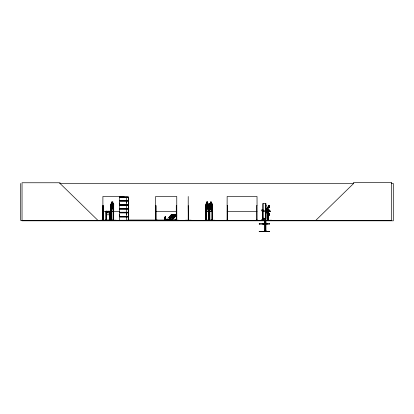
<?xml version="1.0" encoding="UTF-8"?>
<svg xmlns="http://www.w3.org/2000/svg" width="414" height="414" viewBox="0 0 414 414"><rect width="100%" height="100%" fill="white"/><g stroke="black" fill="none" stroke-linecap="round" stroke-linejoin="round"><path stroke-width="0.62" d="M119.584 216.346L119.584 212.915L128.314 212.915L128.314 216.346L119.584 216.346L119.594 214.633M119.584 204.599L119.584 201.168L128.314 201.168L128.314 204.599L119.584 204.599L119.594 202.881M126.565 214.633L126.565 212.915L126.565 216.346M126.565 202.881L126.565 201.168L126.565 204.599M128.309 212.915L128.309 216.346M128.309 201.168L128.309 204.599M265.793 210.923L265.793 210.462M185.513 220.45L191.113 220.45M263.247 219.932L263.294 218.131M263.361 218.131L263.314 219.932L262.611 219.932L262.481 215.13A1.247 0.637 -90 0 1 262.611 213.174L262.611 211.828A0.621 0.316 -90 0 1 263.087 211.29M165.041 219.86L165.16 216.915M262.859 219.182L262.326 219.472L262.481 219.182M262.849 219.182L262.409 219.404L262.859 219.472M262.786 219.461L262.44 219.327M262.528 219.404L262.305 219.218M262.9 219.368L262.279 219.26M266.249 209.758L268.277 206.653A1.247 0.631 -90 0 1 268.945 205.282A1.247 0.631 -90 0 1 269.514 206.824A1.247 0.631 -90 0 1 268.645 207.657L266.083 211.109L268.143 214.255A1.247 0.631 -90 0 0 268.815 215.627A1.247 0.631 -90 0 0 269.379 214.085A1.247 0.631 -90 0 0 268.515 213.251L266.362 210.353L268.645 213.251A1.247 0.631 -90 0 1 269.514 214.085A1.247 0.631 -90 0 1 268.945 215.627A1.247 0.631 -90 0 1 268.277 214.255L265.731 210.757M128.319 208.744L119.517 208.672L128.319 208.604L128.314 205.287L119.584 205.287L119.584 208.599M164.637 219.86L165.088 216.915L164.643 219.27M113.281 211.202L113.602 209.365L113.627 204.438L113.327 203.786M113.338 211.202L113.576 209.375M266.647 211.44L266.305 212.315L266.083 211.109M211.88 211.202L212.294 209.375M113.415 211.202L113.752 204.438M108.385 220.212L108.406 220.496M203.31 220.486L214.928 220.496M203.45 220.408L214.788 220.212L214.768 220.496M208.232 220.408L208.237 220.181M211.823 220.212L211.844 220.496M108.308 220.212L108.328 220.496M165.041 216.915L164.384 219.86L165.036 216.915L165.346 216.915L166.035 219.86M109.591 214.778L110.072 211.099M209.603 210.804L211.414 203.786M103.95 220.212L103.976 220.496M100.783 220.45L100.809 220.186L116.065 220.212L116.111 220.496M104.726 220.212L104.752 220.496M210.374 201.949L210.353 203.848L209.877 204.464L209.877 207.895L210.359 209.365L211.254 209.365L211.714 207.895L211.73 204.464L211.254 203.848L211.269 201.949M211.254 209.365L211.73 207.895L211.714 204.464L211.238 203.848M107.94 211.114C108.075 212.786 106.17 212.656 107.485 211.14M111.34 203.786L111.04 204.469L111.087 220.496M111.35 203.848L111.014 204.444L111.009 220.496M226.991 220.46L227.032 220.212M227.058 220.45L226.758 220.486M109.348 211.471L108.701 212.941L107.505 212.941L106.859 211.471M205.82 204.454L206.094 203.776L208.356 203.776L208.661 204.449M206.146 203.776L205.877 209.349L206.162 211.124M209.743 203.848L209.453 204.469L209.738 203.848L211.942 203.848M111.087 210.591L110.89 204.444L111.195 203.786M110.921 204.469L111.211 203.848M262.761 220.481L262.838 219.684M271.47 220.481L271.537 220.201L266.559 220.331M268.438 207.569L268.51 207.657A1.247 0.631 -90 0 0 269.379 206.824A1.247 0.631 -90 0 0 268.81 205.282A1.247 0.631 -90 0 0 268.143 206.653L266.114 209.758L266.388 210.514L268.572 207.569M209.877 204.464L210.359 203.848M168.824 217.541L171.251 214.737L172.809 214.374L171.267 214.762L168.824 217.541C170.563 218.204 173.383 218.566 174.496 216.729M173.771 217.464L176.173 214.762M175.474 215.632L176.261 214.794M174.501 216.77L175.702 216.682L176.783 215.596L175.738 216.77L174.475 216.719L173.533 217.267L171.225 217.267L170.754 216.682L171.732 215.585L173.243 215.001L175.552 215.001L175.443 215.585L176.783 215.596M168.695 219.384L173.124 214.695L168.933 219.384M169.45 219.078L170.708 217.676M171.717 219.399L176.141 214.711L175.407 215.813M171.95 219.399L176.141 214.711M172.472 219.094L174.568 216.75M315.644 220.496L353.649 183.464L353.649 182.377L391.649 182.377L391.649 220.496L20.7 220.496L20.7 183.464M207.026 220.46L207.057 220.186L207.062 220.496M266.771 212.009L267.708 211.394L270.218 211.394L270.218 211.005L266.719 211.005M265.731 210.157L266.181 209.867M173.797 217.479L173.021 217.94M270.218 211.394L266.305 212.315L270.218 211.005L266.502 212.315L266.502 208.501L266.305 209.774M119.584 220.346L119.584 217.034L128.314 217.034L128.314 220.346L119.522 220.439L128.314 220.476M59.554 183.464L353.846 183.464M391.359 183.464L393.3 183.464L393.3 220.807L22.035 220.807L22.035 182.765L60.04 182.765L60.04 183.464L98.04 220.496M124.019 196.484L102.895 196.484L102.895 219.953M128.299 197.364L119.599 197.364L128.309 197.374L128.309 200.479M119.537 200.718L128.361 200.718M119.537 200.93L128.361 200.93M206.772 202.001L207.709 202.001M111.143 203.786L111.92 203.786M112.722 203.786L113.457 203.786M209.67 203.786L210.379 203.786M211.269 203.786L211.958 203.786L212.263 204.464L211.87 203.786M111.159 203.848L113.446 203.848M205.841 204.433L205.81 220.486M208.635 204.423L208.615 220.486L208.542 219.943M110.89 204.444L110.874 220.496L110.968 219.953M119.537 204.837L128.361 204.837M119.537 205.049L128.361 205.049M265.684 205.096L265.974 205.054L265.974 206.027L265.684 206.027M113.141 205.561L113.715 205.561M176.762 205.561L176.271 205.561L176.271 220.496M188.215 205.561L188.406 220.496L188.437 219.953L188.158 220.496M205.81 205.546L206.074 205.546L206.105 220.486M209.401 205.561L209.665 205.561L209.696 220.496M227.146 205.561L227.653 205.561L227.591 220.496M257.022 205.561L256.514 205.561L256.514 220.496L256.457 219.953L257.078 219.953L257.099 220.496L257.022 196.484L227.146 196.484L227.074 220.496M119.594 208.506L128.309 208.506L128.309 205.287M119.579 208.78L128.319 208.78M119.579 208.899L128.319 208.915L128.314 212.227L119.584 212.227L119.584 208.915M119.594 209.122L128.309 209.122L128.309 212.227M205.779 209.36L206.136 211.187M113.752 209.375L113.467 211.202L111.138 211.202M209.365 209.37L209.717 211.202L209.365 204.444L209.722 203.786L209.401 204.469L209.401 220.496L209.37 219.953M208.382 210.731L206.586 203.776M111.159 211.14L113.446 211.14M206.105 211.124L208.34 211.124M209.743 211.14L209.453 209.365L209.738 211.14L211.942 211.14L212.294 204.438L212.263 220.496M206.068 211.187L208.366 211.187M209.65 211.202L211.968 211.202M102.895 211.419L119.537 211.419M155.638 211.419L176.762 211.419M227.146 211.419L257.022 211.419M107.505 211.471L108.701 211.471M262.611 211.828L262.678 211.828A0.621 0.316 -90 0 1 263.076 211.228M119.537 212.465L128.361 212.465M119.537 212.677L128.361 212.677M265.923 212.641L265.974 213.572L265.684 213.572M106.217 211.104L106.217 212.951M110.031 212.951L109.632 214.778L106.574 214.778M176.1 214.457L172.809 214.457L176.121 214.374L176.204 214.814M176.245 214.876L175.909 214.711M262.481 215.13L262.548 215.13A1.247 0.637 -90 0 1 262.678 213.174M176.757 215.549L175.546 215.596M119.537 216.584L128.361 216.584M119.537 216.796L128.361 216.796M173.011 217.857L169.699 217.94M102.708 219.953L103.303 219.953L103.298 220.496M105.875 219.953L106.47 219.953M109.989 219.953L109.399 219.953L109.41 220.496M113.094 219.953L113.767 219.953M155.447 219.953L156.031 220.108M205.763 219.943L206.286 219.943M208.361 219.943L208.884 219.943L208.868 220.486M209.355 219.953L209.877 219.953M212.475 219.953L211.952 219.953L211.968 220.496L211.999 205.561L212.429 205.561L212.429 220.496M227.089 219.953L227.71 219.953L227.71 220.496M127.9 220.031L176.385 220.031M106.326 220.108L109.544 220.108M110.952 220.108L113.42 220.108M206.105 220.098L208.542 220.098M209.696 220.108L212.134 220.108M267.061 220.098L267.894 220.098M176.447 220.186L178.755 220.212L178.729 220.496M263.646 220.201L261.958 220.201L261.958 219.684M119.594 220.253L128.309 220.253L128.309 217.034M157.465 220.46L153.315 220.496M174.796 220.46L178.946 220.496M257.41 220.496L257.177 220.46M264.691 222.83L265.974 222.83L265.974 223.767M264.691 230.381L265.974 230.381L265.974 231.312M269.442 231.602L259.236 231.602L259.236 231.333M168.798 217.495L169.74 217.904M111.951 220.46L111.92 220.196L111.899 220.496M107.971 220.45L107.935 220.496M116.049 220.186L116.044 220.496M211.181 220.176L211.197 220.408M210.012 220.45L209.986 220.496M206.405 220.176L206.415 220.408M115.972 220.186L115.967 220.496M113.405 203.786L113.767 204.464M113.395 203.848L113.715 204.464L113.71 220.496L113.736 219.953M271.62 220.476L261.803 220.481L272.184 220.496M262.14 220.476L261.886 219.684L263.723 219.684L263.723 220.331M212.211 204.464L211.906 203.786L212.273 204.438M208.304 203.776L208.604 204.449L208.573 219.865M266.305 208.501L266.864 209.66M113.276 203.786L113.602 204.464M108.835 211.145L109.213 212.361L108.396 211.114M209.877 207.895L210.353 209.365M165.993 219.86L165.341 216.915L165.848 219.86M106.646 214.716L106.263 211.109M106.175 212.951L106.615 214.778M165.652 219.27L165.295 216.915L165.481 219.86M111.33 211.202L111.04 209.365L111.278 211.202M266.502 208.501L266.668 210.379M262.548 215.13L262.678 219.932M265.778 209.939L265.788 210.798M269.297 211.005L269.297 209.686L266.719 209.686L266.719 210.566M269.291 223.767L269.291 224.077M269.291 231.312L269.291 231.623M268.562 209.686L268.562 211.005L266.502 212.315L267.351 211.005L267.351 209.686M268.381 212.04L268.381 213.329M268.381 215.264L268.381 220.419M268.241 211.394L268.241 220.419M268.091 209.686L268.091 211.005M267.848 212.687L267.848 220.419M267.708 211.394L267.708 220.419M267.201 223.767L267.201 224.077M267.201 231.312L267.201 231.623M266.932 223.767L266.932 224.077M266.932 231.312L266.932 231.623M265.923 205.096L265.923 231.312M265.829 223.767L265.829 224.077M265.829 231.312L265.829 231.623M265.762 203.538L265.762 211.005M265.762 211.083L265.762 218.556M265.7 205.054L265.669 231.623M264.981 218.437L264.97 231.312M264.748 218.437L264.748 231.312M263.723 223.767L263.723 224.077M263.723 231.312L263.723 231.623M263.025 203.538L263.025 211.005M263.025 211.083L263.025 218.556M263.009 223.767L263.009 224.077M263.009 231.312L263.009 231.623M262.859 223.783L262.859 224.057M262.859 231.333L262.859 231.602M262.849 223.767L262.849 224.077M262.849 231.312L262.849 231.623M262.766 219.684L262.766 220.201M262.585 220.201L262.585 219.115L262.217 219.115L262.217 220.201M262.507 219.115L262.507 220.201M262.295 219.115L262.295 220.201M259.387 223.767L259.387 224.077M259.387 231.312L259.387 231.623M259.236 223.783L259.236 224.057M256.965 219.953L256.965 220.496M256.577 219.953L256.577 220.496M227.208 219.953L227.203 220.496M212.165 211.161L212.185 220.496M212.134 219.953L212.134 220.496M211.306 203.848L211.321 201.949L210.322 201.949L210.322 203.786M209.831 211.161L209.862 220.496M209.567 205.561L209.608 220.496M209.536 219.953L209.536 220.496M208.837 220.486L208.837 205.546L208.408 205.546L208.377 220.486M208.703 219.943L208.703 220.486M207.709 203.838L207.74 201.939L206.741 201.939L206.296 207.88L206.772 209.349L207.657 209.349L208.133 207.88L208.133 204.449L207.657 203.838L207.657 202.001M206.824 202.001L206.824 203.838M206.239 210.529L206.27 220.486M205.975 211.15L205.944 220.486M191.118 220.496L191.113 220.186L185.513 220.196L185.513 220.496M188.215 196.484L188.21 220.496M176.623 205.561L176.623 220.496M176.467 219.953L176.488 220.496M176.405 205.561L176.364 220.496M176.229 220.496L176.229 219.953L176.809 219.953L176.804 220.496L176.762 196.484L155.638 196.484L155.638 219.953M175.541 220.031L175.541 219.115L166.961 219.115L166.961 220.031M170.93 219.115L170.93 220.031M170.656 219.115L170.656 220.031M167.799 219.115L167.799 220.031M167.261 219.115L167.261 220.031M157.713 220.031L157.713 220.496M155.995 219.953L155.995 205.561L155.498 205.561L155.498 219.953M155.855 205.561L155.897 220.108M126.575 197.167L126.565 200.479M126.565 205.287L126.575 208.599M126.575 208.915L126.565 212.227M126.565 217.034L126.575 220.346M116.21 220.496L100.597 220.496M113.571 219.953L113.576 220.496M113.545 204.464L113.503 220.496M113.452 205.561L113.42 220.496M113.374 205.561L113.364 220.496M113.286 204.464L113.286 207.895M113.286 209.919L113.219 220.496M113.141 211.161L113.141 220.496M113.11 219.953L113.084 220.496M112.799 203.848L112.831 201.949L111.806 201.949L111.806 203.786M112.779 201.949L113.172 207.895L112.748 209.365L111.951 209.365L111.521 207.895L111.951 202.011M112.691 202.011L112.691 203.848M111.858 201.949L111.842 203.848M111.288 220.496L111.231 205.561L110.652 205.561L110.662 220.496M111.154 220.496L111.231 219.953L110.605 219.953L110.621 220.496M110.786 219.953L110.797 220.496M109.989 211.104L109.943 220.496M109.922 219.953L109.922 220.496M109.648 219.953L109.669 220.496M109.586 211.161L109.544 220.496M109.451 214.897L109.451 220.496M106.424 211.161L106.465 220.496M106.326 219.953L106.326 220.496M106.284 214.897L106.284 220.496M106.222 219.953L106.201 220.496M106.067 211.161L106.129 220.496M106.025 219.953L106.025 220.496M105.927 211.161L105.927 220.496M103.236 220.496L103.257 205.561L102.76 205.561L102.76 220.496L102.853 219.953M103.158 219.953L103.158 220.496M103.117 205.561L103.117 220.496M103.034 219.953L103.034 220.496M100.819 220.186L100.819 220.496M60.04 220.496L60.04 220.807M265.907 209.691A1.087 0.554 -90 0 1 266.632 209.587A1.087 0.554 -90 0 1 266.776 210.995M266.575 211.394A1.087 0.554 -90 0 1 266.026 211.404M265.571 209.691A1.087 0.554 -90 0 1 266.347 209.681A1.087 0.554 -90 0 1 266.357 211.223A1.087 0.554 -90 0 1 265.576 211.233M262.466 210.969A0.699 0.605 90 0 1 261.56 210.467A0.699 0.605 90 0 1 262.31 209.691M263.092 210.969A0.699 0.605 90 0 1 262.186 210.374A0.699 0.605 90 0 1 263.087 209.758M269.069 210.286L269.214 210.571L269.069 210.286M262.657 210.328L262.906 210.447L262.657 210.328M113.022 208.677L112.732 208.687L112.277 206.964L111.537 208.749L112.096 206.555L111.604 204.428L112.261 206.141L112.991 204.454L112.448 206.57L113.022 208.677M211.714 208.677L211.404 208.734L210.881 206.964L210.359 208.734L210.048 208.749L210.674 206.555L210.126 204.428L210.861 206.141L211.368 204.475L211.678 204.454L211.073 206.57L211.714 208.677M208.604 209.349L208.299 211.187L208.635 209.36M212.237 209.365L211.896 211.202L212.263 209.365M172.721 215.585L171.748 216.682L174.056 216.682L175.029 215.585L172.721 215.585M175.888 215.782L175.262 216.486L176.297 215.782L175.888 215.782M128.314 197.017L119.584 197.017L128.319 197.033M128.319 197.162L119.579 197.162L119.594 200.479L128.314 200.479L128.314 197.167M112.603 202.317L112.09 202.317L112.09 202.932L112.603 202.932L112.603 202.317M207.497 202.306L206.928 202.306L206.928 202.917L207.497 202.917L207.497 202.306M211.093 202.317L210.509 202.317L210.519 202.932L211.093 202.932L211.093 202.317M265.86 203.538L262.926 203.538L262.926 211.005L265.86 211.005L265.86 203.538M112.748 204.464L111.951 204.464L111.951 207.895L112.748 207.895L112.748 204.464M207.657 204.449L206.757 204.449L206.772 207.88L207.657 207.88L207.657 204.449M211.254 204.464L210.353 204.464L210.353 207.895L211.254 207.895L211.254 204.464M265.86 211.083L262.926 211.083L262.926 218.556L265.86 218.556L265.86 211.083M269.452 223.767L259.231 223.767L259.231 224.077L269.452 224.077L269.452 223.767M269.452 231.312L259.231 231.312L259.231 231.623L269.452 231.623L269.452 231.312M263.464 224.077L263.464 223.767L263.459 224.077M263.464 231.623L263.464 231.312L263.459 231.623"/></g></svg>
